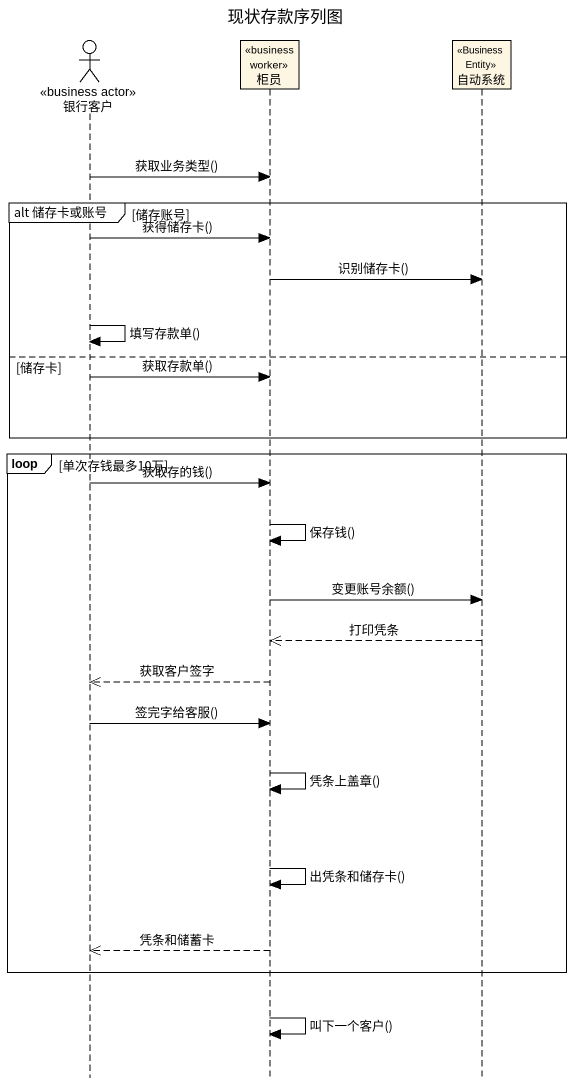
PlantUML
@startuml
title 现状存款序列图
hide footbox
actor 银行客户 <<business actor>>
participant 柜员 <<business worker>>
participant 自动系统 <<Business Entity>>

银行客户 -> 柜员 : 获取业务类型()
group alt 储存卡或账号 [储存账号]
  银行客户 -> 柜员 : 获得储存卡()
  柜员 -> 自动系统 : 识别储存卡()
  银行客户 -> 银行客户 : 填写存款单()
else 储存卡
  银行客户 -> 柜员 : 获取存款单()
end
loop 单次存钱最多10万
  银行客户 -> 柜员 : 获取存的钱()
  柜员 -> 柜员 : 保存钱()
  柜员 -> 自动系统 : 变更账号余额()
  自动系统 -->> 柜员 : 打印凭条
  柜员 -->> 银行客户 : 获取客户签字
  银行客户 -> 柜员 : 签完字给客服()
  柜员 -> 柜员 : 凭条上盖章()
  柜员 -> 柜员 : 出凭条和储存卡()
  柜员 -->> 银行客户 : 凭条和储蓄卡
end
柜员 -> 柜员 : 叫下一个客户()
@enduml
